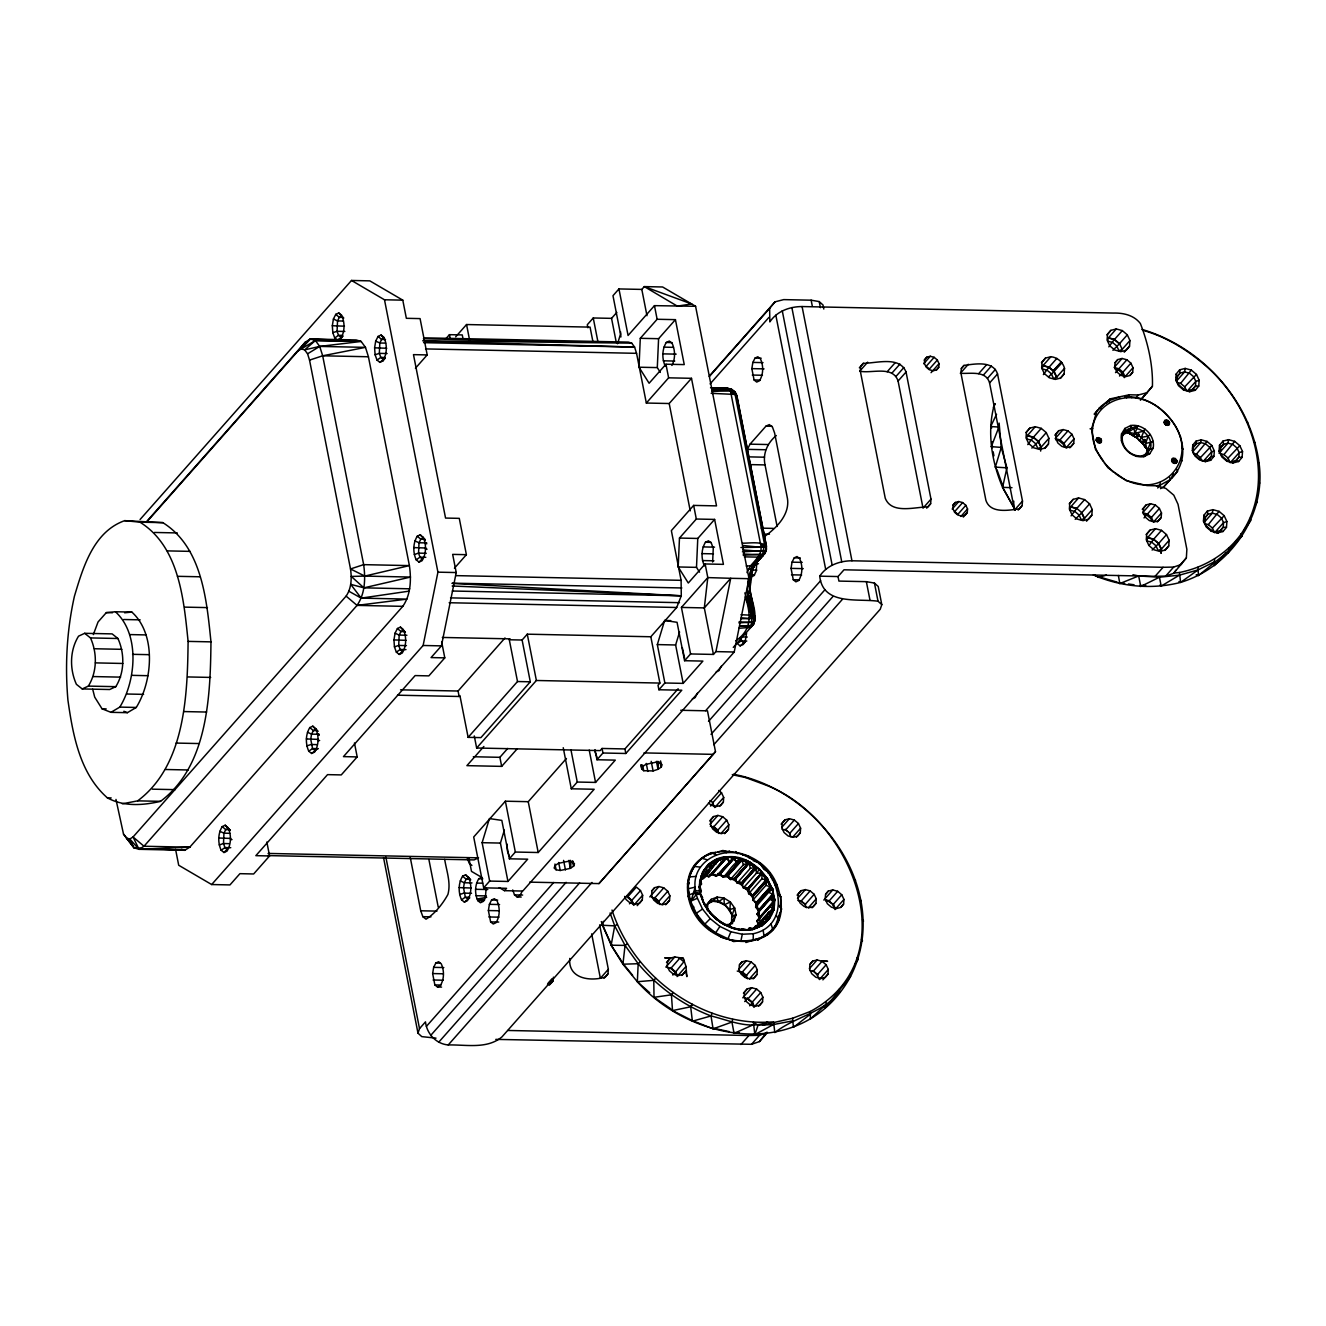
<?xml version="1.0" encoding="UTF-8"?>
<svg xmlns="http://www.w3.org/2000/svg" width="1326" height="1326" viewBox="0 0 1326 1326"><rect width="100%" height="100%" fill="white"/><g stroke="black" fill="none" stroke-linecap="round" stroke-linejoin="round"><path stroke-width="1.5" d="M699.946 893.691C696.73 876.469 708.034 856.662 727.56 856.795C765.085 852.983 797.755 915.354 752.704 929.493C733.112 933.056 713.438 921.404 704.172 904.332C700.725 895.763 702.283 889.05 689.371 894.835L688.177 896.194C699.167 958.516 804.053 958.118 776.771 884.475C759.367 839.242 679.31 837.999 688.177 896.194L699.465 919.913L720.78 937.018C742.411 945.587 778.047 941.128 779.738 912.57M122.357 803.805L137.655 800.854C185.043 765.5 187.496 695.437 188.093 641.386C183.784 599.418 179.275 546.76 139.959 522.162L124.694 520.654C93.4 531.726 83.008 567.528 74.422 596.252C66.797 630.331 64.908 665.387 67.924 700.145C72.897 734.869 79.726 773.489 107.373 797.854C123.649 806.788 143.026 805.462 160.529 801.335C207.933 765.964 210.37 695.901 210.967 641.867C206.657 599.899 202.149 547.24 162.833 522.643L124.694 520.654M713.355 388.916L730.079 388.883L732.035 389.446L735.101 394.435L764.489 544.257L762.583 554.6C743.787 569.219 746.057 594.711 751.278 615.181L744.847 592.871M738.748 628.275L751.03 627.331C762.152 613.805 745.577 593.551 750.052 577.258M749.472 593.617L749.82 591.661L747.516 591.147L752.091 615.281L751.03 627.331C761.389 608.982 739.941 584.12 754.842 564.727L753.698 563.782M1137.841 425.663L1128.094 432.475L1130.68 428.199L1130.713 425.513C1143.211 423.558 1155.775 435.641 1153.106 448.287L1149.741 453.724L1143.924 456.658C1131.426 458.597 1118.862 446.53 1121.547 433.884L1124.896 428.447L1130.713 425.513L1132.106 428.066L1137.841 425.663L1134.99 433.436L1128.094 432.475L1122.21 434.729C1130.896 419.53 1154.465 433.204 1150.504 448.354L1144.984 456.045L1150.703 442.287L1153.338 441.425M753.151 940.432L753.334 933.719C792.981 925.1 780.732 868.994 748.941 857.657C725.272 843.038 689.437 861.403 695.62 890.873L693.316 893.542L691.012 901.034L691.244 905.409L693.863 907.017L692.271 908.476L709.211 929.675L733.377 941.41L747.019 940.731L745.925 942.504L758.605 938.493L757.643 940.25L772.859 929.625L771.069 923.99M733.278 647.403L753.732 624.049L754.279 621.778L750.649 598.175L745.328 596.7C750.632 613.938 752.671 629.402 735.764 640.806M1093.337 574.954C1120.603 586.738 1151.73 589.871 1180.588 582.396L1179.494 572.484C1203.793 567.661 1226.301 554.417 1240.97 534.262L1241.07 534.063C1277.153 481.04 1252.738 408.524 1208.55 368.28L1208.367 368.081C1189.356 351.175 1167.278 336.97 1142.564 330.224M699.879 886.365L701.355 890.906L700.509 892.547L699.747 890.956C698.802 880.961 701.719 871.281 708.747 863.972L717.283 858.867L725.355 858.287L727.56 856.795L738.665 857.955L748.129 863.011L749.638 862.215L759.516 869.243L767.439 878.392L770.588 886.796L772.693 888.868L773.157 894.652L771.782 900.453L774.832 899.757L772.942 894.288L768.699 892.315L755.605 907.117L758.803 911.111L756.98 914.128L759.45 918.172L756.864 920.973L758.455 924.868L772.859 908.89L774.832 899.757L773.108 895.116L758.803 911.111L773.157 894.652L758.721 910.697L759.036 920.874M729.582 925.183L731.571 921.984L731.77 915.901L734.687 908.028L730.361 901.995L724.029 898.05L717.134 897.089L711.25 899.343L707.752 903.155M1149.741 453.724L1147.52 453.177L1142.366 455.779C1131.31 457.503 1120.188 446.812 1122.542 435.608L1125.525 430.801L1124.896 428.447M776.655 887.409L776.771 884.475L774.599 883.348M92.687 689.238L94.71 697.144L102.052 708.813L110.936 712.327L119.804 707.106C136.081 680.686 140.108 634.093 115.395 611.75L106.329 612.612L98.041 621.977L93.334 634.607M110.936 712.327L127.395 712.675L136.263 707.454C152.556 681.034 156.584 634.425 131.854 612.082L115.395 611.75M638.999 367.219L640.292 338.312L657.132 319.268L675.431 319.649L684.249 364.6L665.95 364.219L649.11 383.247L638.999 367.219L657.298 367.6L660.331 372.407M657.298 367.6L658.591 338.694L675.431 319.649M678.199 566.964L679.476 538.058L696.316 519.03L714.615 519.411L723.432 564.362L705.134 563.964L688.293 583.009L678.199 566.964L696.498 567.362L699.531 572.169M696.498 567.362L697.774 538.455L714.615 519.411M755.605 907.117L756.417 903.172L752.787 900.205L752.87 896.359L748.643 893.724L747.516 889.381L743.372 887.956L741.665 883.994L737.19 883.149L734.67 879.403L728.935 877.961M733.361 774.235C819.435 790.114 893.608 892.265 850.513 976.549C804.865 1059.888 693.399 1044.507 637.342 981.721L638.187 963.72L625.06 945.405L614.717 925.863L610.093 912.968M691.012 901.034L696.332 894.503L697.41 898.249L691.012 901.034C683.105 881.127 693.249 855.867 715.891 852.502L711.399 852.701C698.056 857.773 690.216 870.353 687.465 883.978L689.089 882.751L687.647 887.028L688.575 888.669L695.222 887.127L693.316 893.542L700.46 894.586L702.581 900.139L700.808 894.072L702.813 900.868L711.018 914.144L724.344 924.504L720.167 922.167L732.3 927.968L741.947 930.189L752.704 929.493L761.107 925.515L760.942 922.714L766.014 921.454L769.279 918.984L770.423 915.371L768.334 912.537L772.859 908.89L769.942 906.172L756.864 920.973M707.388 910.813L707.736 904.299L711.25 899.343L711.747 901.813L706.592 904.415M601.291 921.537L611.153 945.206L622.922 964.201L638.187 963.72C657.679 986.859 682.741 1005.091 711.018 1015.948C729.068 1020.274 749.372 1029.954 767.638 1021.965L763.146 1024.965L792.666 1018.235L810.269 1011.489C908.741 958.599 851.822 817.694 765.848 785.075L745.444 777.517L732.267 774.699M999.124 423.093L1001.263 447.409L1006.915 467.829L1002.589 487.355L1015.302 510.228M778.975 893.525L780.865 896.757L780.202 907.266L781.578 908.973L775.03 926.543L775.843 924.918L767.588 934.78M436.022 1038.142L421.767 1036.617L417.988 1033.169L419.513 1028.628L425.48 1021.865C426.79 1033.733 436.105 1043.943 448.238 1044.954C465.99 1044.523 487.007 1049.43 501.957 1036.899L880.265 609.214L881.79 604.656L878.011 601.225C857.342 598.308 822.965 605.65 819.717 576.164L838.032 576.545L843.999 569.799L1155.095 576.313L1165.687 576.081L1173.609 573.362L1186.356 557.931L1186.869 549.345L1178.035 504.311L1173.808 495.195L1165.803 488.399L1156.173 485.78L1147.023 485.581L1126.288 480.675L1107.906 467.746L1095.491 449.348L1091.53 429.143L1096.801 411.126L1110.243 398.861L1129.205 394.783L1138.354 394.982L1147.04 392.728L1152.427 386.231C1153.04 365.214 1148.018 343.036 1140.36 323.494C1133.896 315.124 1123.271 312.77 1113.177 313.069L802.081 306.555C789.666 306.588 776.92 311.212 769.842 321.92L769.627 308.361L775.014 301.847L783.699 299.61L811.147 300.19L819.219 301.582L823.015 305.013L823.794 309.057M115.975 799.429L123.517 834.12L133.992 847.795L139.015 849.303L184.762 850.298L189.751 847.198L402.789 606.347C410.961 594.562 411.358 579.329 409.402 565.605L368.429 356.76L365.479 347.362L361.153 341.462L356.114 339.937L310.367 339.008L305.378 342.075L146.971 521.168M397.518 695.189L459.127 696.481L459.923 695.586L468.128 737.355L517.505 681.531L509.3 639.762L522.112 640.027L527.284 634.176L650.817 636.762L676.691 607.49L681.282 595.805L681.1 580.324L671.354 530.615L693.647 505.405L716.521 505.886L691.492 378.308L668.619 377.827L646.326 403.038L636.563 353.329L634.59 347.064L631.706 343.136L628.358 342.108L424.171 337.832M746.969 572.617C750.4 562.257 764.356 556.224 760.444 543.561L730.079 388.883L734.67 391.618L736.759 395.944L766.378 545.997L765.284 552.743L753.367 565.638L746.306 566.069M547.489 984.273L550.97 983.378L553.124 980.776L553.39 977.163M569.766 958.416C567.86 978.803 590.368 981.754 605.302 977.047L608.004 973.798L608.336 969.273L599.634 924.885M624.612 896.409L626.071 899.525L630.165 903.006L635.104 904.349L639.546 903.188L642.314 899.857L642.646 895.232L640.491 890.558L636.381 887.077L627.447 897.172L631.541 900.652L633.712 905.343L642.646 895.232M654.613 887.658L651.911 890.906L651.58 895.415L653.685 899.989L657.696 903.387L662.503 904.697L666.845 903.57L669.531 900.321L669.879 895.812L667.757 891.238L663.762 887.84L658.939 886.53L654.613 887.658L651.994 890.608M679.21 958.184L683.255 958.267L685.99 966.472L686.868 976.649L685.675 970.632M708.482 802.91L711.217 805.23L716.156 806.573L720.598 805.429L723.366 802.097L723.698 797.456L721.543 792.782L718.808 790.462M713.554 816.551L710.852 819.8L710.521 824.308L712.642 828.883L716.637 832.28L721.46 833.59L725.786 832.463L728.488 829.214L728.819 824.706L726.698 820.131L722.703 816.733L717.896 815.424L713.554 816.551L709.625 820.976M753.732 624.049L754.892 617.817L749.936 595.175M742.063 961.831L739.361 965.079L739.03 969.588L741.135 974.162L745.146 977.56L749.952 978.87L754.295 977.743L756.98 974.494L757.328 969.969L755.207 965.411L751.212 962.013L746.389 960.704L742.063 961.831L739.444 964.781M747.251 988.865L744.483 992.196L744.135 996.82L746.306 1001.511L750.417 1004.992L755.339 1006.335L759.781 1005.191L762.549 1001.843L762.898 997.218L760.726 992.544L756.632 989.063L751.693 987.721L747.251 988.865L743.422 993.191M784.959 819.849L782.207 823.181L781.859 827.822L784.031 832.496L788.125 835.977L793.064 837.319L797.506 836.176L800.274 832.827L800.606 828.203L798.451 823.529L794.34 820.048L789.401 818.706L784.959 819.849L781.13 824.175M801.003 890.724L798.302 893.973L797.97 898.481L800.092 903.056L804.086 906.454L808.91 907.763L813.236 906.636L815.938 903.387L816.269 898.862L814.147 894.304L810.153 890.906L805.346 889.597L801.003 890.724L797.075 895.149M812.672 961.101L809.904 964.433L809.573 969.057L811.744 973.748L815.838 977.229L820.777 978.571L825.22 977.411L827.988 974.08L828.319 969.455L826.164 964.781L822.054 961.3L817.114 959.958L812.672 961.101L810.12 963.985M828.302 891.089L825.534 894.437L825.186 899.061L827.358 903.735L831.468 907.216L836.391 908.559L840.833 907.415L843.601 904.083L843.949 899.442L841.778 894.768L837.684 891.287L832.745 889.945L828.302 891.089L825.75 893.989M926.824 357.158L924.67 359.76L924.404 363.374L926.095 367.02L929.294 369.739L933.139 370.783L936.62 369.888L938.775 367.285L939.04 363.672L937.349 360.026L934.15 357.307L930.288 356.263L926.824 357.158L924.172 360.158M863.342 363.307L860.64 366.556L860.309 371.065L885.238 498.195C891.619 514.438 914.791 506.93 927.951 506.913L930.653 503.665L930.985 499.14L906.056 372.026C899.674 355.766 876.503 363.291 863.342 363.307L859.347 367.799M955.333 502.438L953.162 505.04L952.897 508.654L954.587 512.3L957.803 515.018L961.648 516.063L965.113 515.168L967.267 512.565L967.549 508.952L965.842 505.305L962.643 502.587L958.797 501.543L955.333 502.438L952.665 505.438M963.985 365.412L961.284 368.661L960.952 373.17L985.898 500.3C990.389 513.891 1008.589 510.261 1019.462 508.836L1022.147 505.571L1022.495 501.062L997.55 373.949C993.058 360.357 974.842 363.987 963.985 365.412L961.333 368.413M1040.661 451.089L1040.943 447.326L1038.291 441.608L1033.302 437.365L1027.285 435.724L1035.241 426.723L1041.258 428.364L1046.264 432.608L1048.899 438.309L1048.485 443.961L1045.12 448.022L1039.7 449.431L1033.683 447.79L1028.678 443.547L1026.026 437.829L1026.457 432.193L1029.821 428.132L1035.241 426.723M1045.452 358.119L1042.07 362.213L1041.656 367.832L1044.308 373.534L1049.297 377.777L1055.314 379.418L1060.734 378.009L1064.115 373.949L1064.529 368.313C1062.888 361.981 1057.336 357.39 1050.872 356.711L1045.452 358.119L1041.457 362.628M1058.794 430.685L1056.109 433.95L1055.761 438.458L1057.883 443.033L1061.894 446.414L1066.701 447.724L1071.043 446.613L1073.728 443.365L1074.06 438.84L1071.955 434.282L1067.944 430.884L1063.137 429.574L1058.794 430.685L1054.816 435.193M1096.138 440.215L1097.05 437.895L1100.994 438.972L1100.729 442.669L1097.978 442.602L1096.138 440.215L1099.42 443M1073.165 499.372L1069.784 503.432L1069.369 509.085L1072.005 514.786L1077.01 519.03L1083.027 520.67L1088.447 519.262L1091.828 515.201L1092.243 509.565L1089.591 503.847L1084.602 499.604L1078.585 497.963L1073.165 499.372L1069.17 503.88M1110.873 330.356L1107.508 334.417L1107.077 340.069L1109.729 345.771L1114.735 350.014L1120.752 351.655L1126.172 350.246L1129.537 346.185L1129.951 340.55L1127.315 334.832L1122.31 330.588L1116.293 328.947L1110.873 330.356L1106.895 334.865M1117.752 359.578L1115.05 362.843L1114.718 367.352L1116.84 371.926L1120.835 375.308L1125.641 376.617L1129.984 375.507L1132.686 372.258L1133.017 367.733L1130.896 363.175L1126.901 359.777L1122.078 358.468L1117.752 359.578L1115.1 362.578M1164.112 422.662L1165.024 420.325L1167.775 420.375L1169.598 422.779L1168.703 425.099L1165.952 425.049L1164.112 422.662L1167.394 425.431M1146.244 504.858L1143.559 508.123L1143.211 512.632L1145.332 517.19L1149.344 520.588L1154.15 521.897L1158.493 520.786L1161.178 517.521L1161.51 513.013L1159.405 508.455L1155.394 505.057L1150.587 503.747L1146.244 504.858L1142.266 509.366M1160.913 553.075L1161.178 549.312L1158.543 543.594L1153.537 539.35L1147.52 537.71L1155.493 528.709L1161.51 530.35L1166.499 534.593L1169.151 540.295L1168.736 545.947L1165.355 550.008L1159.935 551.417L1153.918 549.776L1148.913 545.533L1146.277 539.831L1146.692 534.179L1150.073 530.118L1155.493 528.709M1161.178 553.174L1161.477 549.312L1158.758 543.461L1153.637 539.118L1147.471 537.428L1146.907 540.909L1151.83 542.251L1155.94 545.732L1158.112 550.423L1161.477 549.312M1175.748 379.8L1176.179 374.031L1179.626 369.855L1185.179 368.413L1191.345 370.103L1196.483 374.446L1199.185 380.297L1198.754 386.081L1195.306 390.258L1189.753 391.684L1183.588 390.01L1178.449 385.651L1175.748 379.8C1178.615 385.816 1183.422 389.745 1189.753 391.684M1177.074 381.01L1177.405 376.385L1176.179 374.031M1171.604 460.785L1172.499 458.465L1175.25 458.514L1177.09 460.901L1176.179 463.238L1173.427 463.172L1171.604 460.785L1174.869 463.57M1192.372 450.492L1192.77 445.072L1196.002 441.177L1201.207 439.818L1206.992 441.392L1211.798 445.47L1214.334 450.956L1213.936 456.376L1210.688 460.271L1205.483 461.614L1199.715 460.039L1194.908 455.962L1192.372 450.492C1194.892 456.21 1199.5 459.973 1205.483 461.614M1193.4 451.437L1192.77 445.072M1203.461 521.052L1203.892 515.267L1207.34 511.107L1212.892 509.665L1219.058 511.355L1224.196 515.698L1226.898 521.549L1226.467 527.334L1223.02 531.494L1217.467 532.936L1211.284 531.262L1206.163 526.903L1203.461 521.052C1206.328 527.068 1211.135 530.997 1217.467 532.936M1204.77 522.262L1205.119 517.637L1203.892 515.267M1219.075 451.055L1219.506 445.271L1222.97 441.094L1228.522 439.668L1234.688 441.343L1239.81 445.685L1242.528 451.536L1242.097 457.321L1238.633 461.498L1233.081 462.923L1226.915 461.249L1221.793 456.906L1219.075 451.055C1221.942 457.072 1226.765 460.984 1233.081 462.923M1220.401 452.249L1220.749 447.624L1219.506 445.271M743.372 887.956L756.466 873.171L761.373 873.038L767.439 878.392L767.207 880.63L772.693 888.868L768.699 892.315L770.903 887.127L756.417 903.172L770.588 886.796L767.141 879.9L761.737 878.939L748.643 893.724M839.126 989.345L839.855 991.583C823.214 1012.998 795.235 1016.561 774.815 1032.589L773.539 1021.849C702.548 1027.567 633.496 976.897 611.999 910.034M1115.183 473.316C1161.178 508.902 1207.224 454.719 1165.985 414.292C1128.26 374.28 1067.43 412.966 1103.249 461.382M1173.46 473.365L1171.256 478.587C1202.715 447.392 1163.963 393.142 1124.63 397.054M749.787 589.49L753.019 567.329M568.837 860.408L570.395 868.348L573.694 866.06L574.49 863.74L572.55 861.966L568.406 861.254L558.246 863.392L554.948 865.679L554.152 868.016L556.091 869.773L560.235 870.486L570.395 868.348L571.092 860.955M656.453 761.356L658.011 769.295L661.309 767.025L662.088 764.688L660.149 762.931L656.005 762.218L645.845 764.356L642.546 766.627L641.767 768.964L641.071 764.92L641.767 768.964L643.707 770.721L653.088 770.92L658.011 769.295L658.69 761.903M761.737 878.939L762.251 874L765.947 879.486L767.439 878.392L752.87 896.359L767.207 880.63L770.588 886.796L756.102 902.824L770.373 886.696L765.881 885.42L752.787 900.205M655.707 978.257L653.784 980.328L637.342 981.721L622.922 964.201L625.06 945.405L627.397 943.83M763.13 555.379L754.477 564.859L765.284 552.743L766.378 545.997L736.991 396.176C733.742 384.639 719.222 388.767 710.521 387.789M725.72 905.691L729.88 909.918L732.814 916.846C729.051 909.288 723.598 900.337 713.753 901.017M1013.777 501.178L1013.677 507.129L1002.589 487.355C991.533 461.199 986.677 431.348 994.583 403.668M1141.951 329.412C1201.787 346.964 1250.733 400.651 1259.037 462.989C1266.496 515.052 1230.296 567.545 1180.588 582.396L1178.947 581.534M729.88 909.918L730.361 901.995L724.278 904.78L718.062 901.945L710.189 900.934M82.212 688.94L88.345 686.106C97.196 671.818 97.328 653.038 90.483 637.922L84.682 633.314L78.549 636.165C69.681 650.436 69.549 669.216 76.411 684.332L82.212 688.94L109.66 689.52L115.793 686.669C124.644 672.398 124.793 653.619 117.931 638.502L112.13 633.894L84.682 633.314M228.055 827.474C231.42 834.899 231.354 844.115 227.011 851.126L223.995 852.519L221.144 850.264C217.779 842.839 217.845 833.623 222.204 826.612L225.205 825.203L230.194 830.275L225.205 825.203M332.329 325.748L333.406 319.036L335.776 314.345L338.793 312.953L341.627 315.207C345.009 322.632 344.942 331.848 340.583 338.859L337.583 340.268L334.732 337.997L332.809 332.677L332.329 325.748L344.462 326.179M315.671 728.422C319.036 735.847 318.969 745.063 314.61 752.074L311.61 753.466L308.759 751.212C305.394 743.787 305.461 734.571 309.803 727.56L312.82 726.167L317.809 731.223L312.82 726.167M374.612 347.826L375.689 341.113L378.059 336.439L381.076 335.047L383.927 337.301C387.291 344.727 387.225 353.943 382.866 360.954L379.866 362.346L377.015 360.092L375.092 354.771L374.612 347.826L386.744 348.257M393.955 639.911L395.049 633.198L397.419 628.507L400.419 627.115L403.27 629.386C406.634 636.795 406.568 646.027 402.226 653.038L399.209 654.431L396.358 652.16L394.435 646.856L393.955 639.911L406.087 640.342M423.11 537.063C426.475 544.489 426.408 553.704 422.066 560.716L419.049 562.108L416.198 559.837C412.834 552.428 412.9 543.196 417.259 536.201L420.259 534.792L425.248 539.864L420.259 534.792M432.641 973.566L433.652 967.35L435.84 963.024L438.624 961.731L441.26 963.82C444.376 970.698 444.309 979.234 440.282 985.715L437.497 987.008L434.862 984.92L432.641 973.566L442.801 973.781M468.443 877.066C471.807 884.475 471.741 893.707 467.398 900.702L464.382 902.111L461.547 899.84C458.183 892.415 458.249 883.199 462.592 876.188L465.592 874.795L470.597 879.867L465.592 874.795M486.194 887.674L485.415 897.105L483.211 901.448L480.426 902.741L477.791 900.636C474.675 893.774 474.741 885.238 478.769 878.74L481.553 877.447M488.382 910.548L489.393 904.332L491.581 899.989L494.366 898.697L497.018 900.785C500.134 907.664 500.051 916.2 496.04 922.697L493.255 923.99L490.62 921.885L488.382 910.548L498.559 910.747M665.238 366.125C661.873 358.7 661.939 349.484 666.282 342.473L669.298 341.08L672.133 343.335C675.216 350.197 675.547 358.749 671.884 365.429M704.421 565.887C701.056 558.461 701.122 549.246 705.465 542.235L708.482 540.826L711.333 543.096L713.255 548.417L712.642 562.058M751.842 368.628L752.853 362.412L755.041 358.07L757.826 356.777L760.461 358.882C763.577 365.744 763.527 374.28 759.5 380.777L756.715 382.07L754.08 379.965L751.842 368.628L764.041 368.877M777.119 526.488L765.036 464.912C762.549 453.625 767.555 442.702 776.307 435.541M710.322 865.198L717.283 858.867L717.499 861.303L712.195 862.596L710.487 867.519L707.222 866.558L706.145 872.11L702.697 871.663L700.675 878.74L701.487 884.061L698.868 887.028M746.571 633.082L745.477 639.795L743.107 644.469L740.107 645.861L737.256 643.607L741.068 640.922L746.803 641.038M791.042 568.373L792.036 562.174L794.241 557.832L797.025 556.539L799.661 558.627C802.777 565.506 802.711 574.042 798.683 580.539L795.898 581.832L793.263 579.727L791.042 568.373L803.241 568.639M1098.359 437.563L1097.978 442.602M1166.333 419.994L1165.952 425.049M1185.179 368.413L1184.615 371.893L1176.958 380.562M1173.808 458.133L1173.427 463.172M1201.207 439.818L1200.776 442.536L1192.919 451.42M1212.892 509.665L1212.329 513.145L1204.671 521.814M1228.522 439.668L1227.959 443.149L1219.025 453.243M1214.583 559.025L1214.284 565.688L1241.782 536.384L1241.07 534.063M632.618 975.29L623.585 964.284L611.153 945.206L614.717 925.863L617.203 924.57M773.323 1024.567L754.842 1034.628L753.4 1022.247L758.058 1025.164L773.323 1024.567L792.716 1020.887L792.666 1018.235M725.305 924.984C730.261 926.659 736.991 931.598 742.311 928.714L747.168 929.841L741.947 930.189L741.035 929.393L747.649 929.857L749.207 928.134L754.776 928.432L762.085 925.647L761.339 925.15L766.014 921.454L762.085 925.647L755.058 928.266L755.505 926.095L762.085 925.647L766.527 920.907L765.284 918.122L770.373 915.719L773.655 910.1L773.704 901.763L770.075 899.343L758.704 911.459L759.268 917.758L774.832 899.757M175.579 849.369L178.695 865.248L211.663 884.541L423.127 645.48L437.928 572.169L384.49 299.775L351.506 280.466L140.059 519.527M441.674 641.95L444.79 657.862L431.066 657.58L441.425 645.878L456.227 572.55L452.663 554.384L466.387 554.682L459.277 518.35L445.553 518.068L413.48 354.639L427.204 354.92L420.077 318.605L406.353 318.306L402.789 300.157L369.805 280.863L351.506 280.466M650.817 636.762L659.9 683.072L658.011 685.21L658.906 689.752L664.873 682.989L657.331 644.585L664.641 620.469L677.056 622.308L684.581 660.713L690.564 653.95L713.438 654.431L715.924 651.613L730.725 578.302L749.024 578.683L734.223 651.994L522.759 891.055L504.46 890.674L499.256 887.624M753.334 933.719L742.295 934.25L740.886 941.029L733.377 941.41M140.092 848.093L133.992 847.795L126.434 838.049L129.815 839.026L133.064 836.971L346.119 596.12C351.556 588.263 351.838 578.103 350.512 568.953L309.538 360.108L307.566 353.81L304.649 349.882L301.267 348.904L298.019 350.959L146.424 522.345M611.982 945.571L602.319 925.25L603.347 921.321M769.279 918.984L770.058 916.034L765.417 918.421L769.279 918.984L766.494 920.774M765.881 885.42L767.207 880.63L752.953 896.757M996.323 467.896L995.312 467.1L1001.263 447.409L991.301 446.647L998.909 427.055L990.655 426.524L996.572 414.276M617.585 343.732L620.502 334.086L612.977 295.698L618.944 288.935L641.817 289.416L644.303 286.598L662.602 286.98L695.586 306.289L749.024 578.683M489.659 881.077L482.117 842.69L489.427 818.573L501.825 820.396L509.366 858.8L527.665 859.182L507.957 881.458L489.659 881.077L483.675 887.84L473.697 836.988L505.372 801.202L528.245 801.683L566.451 758.472M507.957 881.458L500.416 843.071L504.361 830.076M664.873 682.989L683.172 683.371L675.63 644.983L679.575 631.988M1144.868 428.878L1141.321 437.381L1145.647 443.414L1146.973 450.144L1153.106 448.287M752.886 1024.948L734.074 1033.368L731.935 1022.064L732.748 1019.396M716.04 876.32L719.405 874.381L734.09 858.469L738.665 857.955L737.471 861.734L732.897 858.32L716.04 876.32L711.797 874.182L708.465 876.685L704.67 875.558L708.532 871.132L704.67 875.558M740.936 547.505L763.793 547.174L766.378 545.997L766.478 549.461L762.583 556.025L758.257 557.135L744.334 556.854M699.78 885.453L700.692 879.237M1150.388 434.497L1148.101 436.138L1145.647 443.414L1150.703 442.287M758.058 1025.164L754.842 1034.628L753.616 1033.716M742.543 543.179C750.4 543.428 772.13 539.168 764.505 554.003L743.24 555.263M822.866 1007.13L825.104 1007.661L826.413 1004.18L825.883 1001.776M748.063 569.55L753.748 567.445L754.842 564.727M704.056 875.939L702.83 878.939C712.543 872.69 714.117 856.729 727.56 856.795L732.897 858.32L718.626 874.447L717.946 873.585L721.46 874.563M728.189 938.244L730.875 931.764L742.295 934.25M731.935 1022.064L713.073 1028.86L711.018 1015.948L712.128 1013.362M707.653 866.442L708.747 863.972L712.095 862.828L709.493 865.762M757.129 561.66L753.748 567.445M741.317 618.712L752.24 618.48L754.544 617.071L752.091 615.281L740.936 614.7M759.35 864.27L759.831 863.276L753.035 860.607M522.129 891.337L519.925 895.68L517.14 896.973L514.505 894.884L512.731 889.961M764.505 536.516C776.887 527.731 791.042 513.527 787.08 496.587L774.616 433.022L772.478 427.121L769.312 424.602L765.964 426.16L750.035 444.16L747.416 449.365L765.715 449.746M692.354 698.885L695.155 697.592L697.343 693.249M721.228 666.232L719.04 670.575L716.255 671.868M711.167 393.325L735.101 394.435L735.665 393.391L730.096 390.64L712.012 389.943M765.715 546.577L764.87 544.605L763.793 547.174L760.444 543.561M700.31 892.812L701.355 890.906L695.62 890.873M673.111 992.528L671.437 994.815L654.016 997.318L670.807 1008.837M1049.015 367.12L1042.849 365.446L1042.286 368.926L1047.208 370.269L1051.319 373.75L1053.49 378.424L1056.855 377.313L1054.137 371.462L1049.015 367.12L1043.38 374.595M692.073 1004.346L690.68 1006.799L692.387 1021.202L711.018 1015.948M1033.385 437.132L1027.219 435.442L1026.655 438.923L1031.595 440.265L1035.689 443.746L1037.86 448.437L1041.225 447.326L1038.523 441.475L1033.385 437.132L1027.766 444.608M1114.437 339.357L1108.271 337.682L1107.707 341.163L1112.647 342.506L1116.741 345.987L1118.912 350.661L1122.277 349.55L1119.575 343.699L1114.437 339.357L1108.818 346.832M1099.801 437.945L1096.784 441.591M1076.729 508.372L1070.563 506.681L1069.999 510.162L1074.922 511.521L1079.033 514.985L1081.204 519.676L1084.569 518.565L1081.85 512.714L1076.729 508.372L1071.093 515.847M1191.345 370.103L1180.621 383.347L1177.322 382.452M1167.775 420.375L1164.758 424.022M1175.25 458.514L1172.234 462.161M1206.992 441.392L1196.433 454.205L1193.218 453.326M1153.637 539.118L1149.277 545.152M1234.688 441.343L1223.948 454.586L1220.666 453.691M1219.058 511.355L1208.334 524.599L1205.036 523.704M133.992 847.795L129.815 839.026L139.015 849.303L144.004 846.253L357.042 605.385C365.214 593.6 365.578 578.368 363.656 564.644L322.682 355.799L319.715 346.418L315.389 340.517L310.367 339.008L298.019 350.959L305.378 342.075M723.217 877.199C730.51 870.718 737.372 853.43 749.638 862.215L734.67 879.403L749.074 863.209L755.406 867.419L741.3 883.713L755.87 867.585L741.665 883.994L756.185 868.248L759.516 869.243L756.466 873.171L755.87 867.585L749.638 862.215L734.985 879.735L749.074 863.209L741.781 860.309L727.145 876.154L723.217 877.199L717.946 873.585L718.228 874.746M1144.239 439.37L1142.233 442.785L1147.852 450.094M993.373 407.248L995.362 403.866M1254.976 505.77L1256.982 502.388L1255.954 500.731M732.582 923.708L731.571 921.984L736.013 914.758L734.687 908.028L729.167 909.769M748.477 597.148L753.367 615.91L750.649 598.175L754.925 620.767L752.953 625.308L739.875 626.32M1094.795 414.441L1097.795 409.717M854.922 964.466L858.137 959.494L857.16 957.72M759.98 556.87L757.71 560.334L765.284 552.743M716.007 932.327L719.919 926.426L730.875 931.764M692.305 1004.445L690.68 1006.799L672.514 1010.594L692.039 1020.473L713.073 1028.86M1225.39 552.644L1227.71 553.075L1229.683 550.257L1229.053 547.92M700.476 880.663L703.095 877.713L702.697 871.663L706.94 867.204M772.329 879.934L773.174 878.74L775.445 885.503M1244.103 529.986L1250.948 520.289L1250.004 518.4M1227.71 553.075L1237.191 539.715M1144.984 456.045L1150.504 448.354M704.404 869.873L707.007 866.955C706.211 867.933 697.062 879.818 703.095 877.713M1138.421 433.9L1136.001 437.132L1125.724 431.281M495.775 1039.385L751.527 1044.308L759.45 1041.59L766.909 1032.158M1173.609 573.362L1175.996 570.147M712.244 874.315L727.56 856.795L729.118 861.519L725.968 857.922L719.372 859.48L711.349 868.248M1122.111 435.243L1125.525 430.801M825.104 1007.661L850.513 976.549L849.635 974.527M767.439 878.392L752.256 895.68L749.14 891.934M708.465 876.685L725.537 858.104L718.841 859.331L710.902 868.248M529.638 882.138L598.971 883.597L715.493 751.693L707.471 710.835L680.719 710.272M699.83 885.304L701.487 884.061L699.664 881.293L699.747 890.956M340.583 338.859L342.986 335.975L337.583 340.268M382.866 360.954L385.269 358.07L379.866 362.346M743.107 644.469L745.51 641.585L740.107 645.861M598.971 883.597L715.493 751.693M1141.222 399.143L1152.427 386.231M1177.405 376.385L1180.173 373.054L1184.615 371.893L1189.555 373.252L1193.649 376.717L1195.82 381.407L1195.472 386.032L1192.72 389.363L1188.278 390.507M1193.748 446.912L1196.433 443.663L1200.776 442.536L1205.583 443.845L1209.594 447.243L1211.699 451.818L1211.367 456.326L1208.666 459.575L1204.34 460.702M1220.749 447.624L1223.517 444.293L1227.959 443.149L1232.882 444.492L1236.992 447.973L1239.164 452.647L1238.815 457.271L1236.047 460.603L1231.605 461.763M1205.119 517.637L1207.887 514.306L1212.329 513.145L1217.268 514.488L1221.362 517.969L1223.533 522.659L1223.185 527.284L1220.434 530.615L1215.975 531.759M727.145 876.154L741.3 859.812L726.714 876.005L729.201 876.254M1137.774 438.575L1125.824 431.315L1136.382 437.398L1138.968 434.414M1144.868 439.851L1142.233 442.785L1139.15 440.514L1136.879 437.845L1139.316 434.729M748.096 890.691L748.925 890.127L747.516 889.381L761.638 873.055L747.118 889.166L761.373 873.038L759.516 869.243M758.721 910.697L772.942 894.288L758.472 910.299L756.566 903.984L770.837 887.84L772.693 888.868L772.743 894.172L758.472 910.299M719.405 874.381L733.56 858.088L718.626 874.447M1138.57 434.182L1136.001 437.132L1125.89 431.298M1144.802 439.818L1142.233 442.785L1139.432 439.735M770.903 887.127L756.582 903.586L770.837 887.84M726.714 876.005L740.836 859.812L726.333 876.055L740.588 859.911L738.665 857.955M761.953 921.62L765.052 917.841M767.655 914.857L772.859 908.89L773.655 910.1L767.754 918.156M704.388 869.939L707.007 866.955M711.101 868.182L718.841 859.331M709.592 865.563L712.493 862.265L709.609 865.513M725.537 858.104L711.399 874.215L726.515 858.187M757.262 920.625L773.688 902.558L772.726 908.741L758.455 924.868L757.262 920.625L773.688 902.558L773.655 910.1L768.334 912.537L755.24 927.322M759.765 924.189L765.019 918.222M770.273 912.238L772.892 909.255L773.655 910.1L771.964 910.133M767.489 918.951L770.058 916.034L767.091 918.852M415.436 368.23L427.204 354.92M445.337 339.323L449.448 334.666L462.26 334.931L463.039 338.909M455.68 336.821L466.553 324.538L590.07 327.124L592.838 341.23M616.822 312.422L611.551 318.356L593.252 317.975L587.285 324.737L587.882 327.754M695.586 306.289L654.464 305.643L628.076 335.478L618.944 288.935M454.437 568.191L466.387 554.682M646.326 403.038L669.199 403.518L691.492 378.308M266.841 842.027L269.576 855.95L253.647 873.967L239.923 873.668L229.962 884.923L211.663 884.541M354.456 742.991L357.191 756.914L341.263 774.914L327.539 774.633L255.852 855.668L269.576 855.95M444.79 657.862L428.862 675.879L415.137 675.58L343.467 756.616L357.191 756.914M709.311 376.136L775.014 301.847M709.393 376.451L769.627 308.361M710.09 383.927L768.947 317.378M400.551 689.835L458.067 691.028L505.007 637.955M509.3 639.762L510.096 638.85L442.337 637.441M522.112 640.027L530.301 681.796L480.924 737.621L468.128 737.355M474.277 735.93L476.647 748.013L536.384 680.487L659.9 683.072M483.874 746.472L466.901 765.649L501.676 766.378L517.339 748.676M473.299 756.748L499.885 757.312L507.725 748.444M867.668 362.18L859.712 371.181C871.679 373.816 892.779 365.147 898.083 381.026L923.029 508.156L930.985 499.14M887.16 371.761L895.116 362.76M681.431 607.424L707.802 577.589L730.725 578.302L704.305 607.905L681.431 607.424L690.564 653.95M891.967 373.07L899.94 364.07M895.962 376.468L903.934 367.468M898.083 381.026L906.056 372.026M923.658 363.755L930.288 356.263M934.15 357.307L926.178 366.308L929.377 369.026L937.349 360.026M931.067 372.672L939.04 363.672M936.123 370.286L938.775 367.285M678.15 688.774L624.927 748.941L602.054 748.461L600.164 750.599L476.647 748.013M509.366 858.8L515.333 852.038L538.207 852.519L594.164 789.268L571.291 788.788L563.235 747.715M571.291 788.788L577.258 782.042L595.556 782.423L615.281 760.13L596.982 759.748L594.993 749.654M596.982 759.748L602.949 753.002L625.822 753.483L681.779 690.216L658.906 689.752M683.172 683.371L702.879 661.094L684.581 660.713M968.312 364.285L960.355 373.286C970.151 374.015 986.047 370.12 989.577 382.949L1014.523 510.062L1022.495 501.062M504.46 890.674L506.549 888.321L483.675 887.84M978.654 373.667L986.61 364.667M983.461 374.993L991.434 365.976M987.472 378.374L995.428 369.374M989.577 382.949L997.55 373.949M819.717 576.164C826.794 565.44 839.557 560.832 851.955 560.782L1163.051 567.296L1173.643 567.08L1181.565 564.362M426.375 1026.407L553.688 882.486M705.631 710.703L820.612 580.705M430.602 1035.54L566.136 882.337M708.498 721.377L824.855 589.838M438.608 1042.335L579.611 882.934M711.018 734.355L832.844 596.617M1050.872 356.711L1042.899 365.727L1048.916 367.368L1053.921 371.611L1056.557 377.313L1064.529 368.313M448.238 1044.954L591.976 882.453M713.802 744.715L842.474 599.253M1048.916 367.368L1056.888 358.351M926.675 508.156L930.653 503.665M1061.131 361.965L1053.176 370.965L1061.894 362.628L1053.921 371.611M1048.767 376.634L1054.137 371.462M1060.12 378.457L1064.115 373.949M952.167 509.035L958.797 501.543M962.643 502.587L954.687 511.587L957.886 514.306L965.842 505.305M1116.293 328.947L1108.337 337.964L1114.354 339.605L1119.343 343.848L1127.315 334.832M1025.843 432.624L1029.821 428.132M1114.354 339.605L1122.31 330.588M548.086 983.179L552.064 978.671M960.902 516.46L967.549 508.952M1033.302 437.365L1041.258 428.364M549.146 985.284L553.124 980.776M963.289 517.074L967.267 512.565M721.543 792.782L712.592 802.876L714.764 807.567L723.698 797.456M1112.912 350.313L1119.575 343.699M710.504 806.059L713.156 803.059M631.541 900.652L640.491 890.558M1031.86 448.072L1038.523 441.475M629.452 903.835L632.104 900.818L627.115 896.591M1038.291 441.608L1046.264 432.608M1121.995 349.55L1129.951 340.55M719.537 806.423L723.366 802.097M1124.233 352.186L1129.537 346.185M1040.943 447.326L1048.899 438.309M637.209 905.641L642.314 899.857M710.04 824.308L717.896 815.424M1122.078 358.468L1114.122 367.468L1118.929 368.777L1122.94 372.175L1125.045 376.733L1133.017 367.733M1044.507 448.453L1048.485 443.961M649.79 896.89L658.939 886.53M1063.137 429.574L1055.165 438.575L1059.988 439.884L1063.982 443.282L1066.104 447.84L1074.06 438.84M722.703 816.733L713.537 827.092L710.338 826.214M1115.514 372.639L1118.133 369.689L1122.144 373.07L1124.249 377.645M1118.929 368.777L1126.901 359.777M663.762 887.84L654.596 898.199L651.381 897.321M1059.988 439.884L1067.944 430.884M726.698 820.131L717.548 830.49L718.957 833.524M1119.525 376.037L1122.144 373.07M1122.94 372.175L1130.896 363.175M667.757 891.238L658.591 901.597L660.016 904.63M1063.982 443.282L1071.955 434.282M720.963 833.573L728.819 824.706M1094.132 414.126L1096.801 411.126M724.56 833.656L728.488 829.214M1130.017 375.258L1132.686 372.258M662.022 904.68L669.879 895.812M1106.265 403.369L1110.243 398.861M608.336 969.273L600.38 978.29L591.661 933.885M665.619 904.763L669.531 900.321M1069.75 447.856L1073.728 443.365M604.026 978.29L608.004 973.798M1018.169 510.079L1022.147 505.571M710.404 865.198L712.99 862.265L715.924 864.138M702.216 876.552L710.487 867.519L708.747 863.972M1126.553 397.783L1129.205 394.783M709.443 869.823L704.288 875.674L708.25 871.215M705.1 875.608L708.996 871.199M711.598 868.265L719.372 859.48L722.222 862.115L725.355 858.287L709.145 876.9M1135.702 397.982L1138.354 394.982M719.819 874.596L734.09 858.469L736.311 862.397M1140.393 400.237L1147.04 392.728M749.638 862.215L741.781 860.309L727.51 876.436L730.377 879.519L733.858 879.138L748.378 862.944L734.273 879.188L748.859 863.027M730.377 879.519L743.455 864.718L748.129 863.011L733.858 879.138M1176.344 377.38L1180.173 373.054L1179.626 369.855M781.743 827.358L789.401 818.706M666.514 962.444L670.343 958.118L674.785 956.974L683.255 958.267L684.034 962.278M737.19 883.149L750.284 868.364L755.406 867.419L740.886 883.564L739.842 881.939L742.875 884.657M1135.586 432.74L1132.968 435.707L1135.719 433.022M1078.585 497.963L1070.612 506.98L1076.629 508.62L1084.602 499.604M794.34 820.048L785.406 830.142L782.125 829.247M674.785 956.974L665.851 967.068L670.79 968.428L674.884 971.892L676.326 975.024M740.886 883.564L755.157 867.436L749.256 863.607L750.284 868.364M741.914 884.376L756.185 868.248M1139.349 434.795L1136.73 437.713L1139.465 434.911M798.451 823.529L789.517 833.623L790.959 836.756M1186.173 389.943L1184.715 386.827L1196.483 374.446M1139.15 440.514L1141.769 437.563M792.948 836.872L800.606 828.203M1188.162 390.059L1195.82 381.407L1199.185 380.297M1075.204 519.328L1081.85 512.714M672.796 975.074L675.448 972.074L670.442 967.831M747.997 890.127L762.052 873.287L747.516 889.381M1089.591 503.847L1081.635 512.864L1084.27 518.565L1092.243 509.565M1145.548 440.68L1142.946 443.613L1147.653 449.729L1140.476 440.862M796.445 837.17L800.274 832.827M1191.643 390.358L1195.472 386.032L1198.754 386.081M677.056 976.582L685.99 966.472M681.813 975.439L685.641 971.096L682.873 974.444L678.431 975.588L673.509 974.245L669.398 970.765L667.227 966.09L667.575 961.449L670.343 958.118L664.724 957.886L670.79 958.002M1086.508 521.201L1091.828 515.201M729.946 925.266L734.024 920.658L736.013 914.758L731.77 915.901M756.98 914.128L773.108 895.116L758.704 911.459L759.433 910.979M759.268 917.758L773.704 901.763L759.251 918.885M752.886 929.062L755.505 926.095M758.323 925.681L764.903 918.388M767.754 918.686L770.373 915.719M1192.505 448.105L1196.433 443.663L1196.002 441.177M1157.681 487.968L1160.233 485.084L1170.178 479.631L1169.631 477.227M797.49 898.481L805.346 889.597M1160.499 488.648L1163.814 486.824L1170.178 479.631M738.549 969.588L746.389 960.704M1150.587 503.747L1142.614 512.748L1147.438 514.057L1151.432 517.455L1153.554 522.013L1161.51 513.013M797.788 900.387L800.987 901.266L810.153 890.906M751.212 962.013L742.046 972.372L737.239 971.063M1144.023 517.919L1146.642 514.952L1150.637 518.35L1152.045 521.4M1147.438 514.057L1155.394 505.057M814.147 894.304L804.998 904.663L806.407 907.697M1201.837 460.652L1200.428 457.603L1211.798 445.47M755.207 965.411L746.041 975.77L747.466 978.803M1151.432 517.455L1159.405 508.455M808.412 907.746L816.269 898.862M1203.859 460.686L1211.699 451.818L1214.334 450.956M812.009 907.829L815.938 903.387M1207.439 460.768L1211.367 456.326L1213.936 456.376M749.472 978.853L757.328 969.969M1220.964 447.177L1223.517 444.293L1222.97 441.094M753.069 978.936L756.98 974.494M1146.078 534.61L1150.073 530.118M1157.2 522.03L1161.178 517.521M823.811 900.056L832.745 889.945M742.759 997.815L751.693 987.721M825.452 900.503L828.75 901.398L837.684 891.287M744.698 1001.578L747.35 998.577L752.356 1002.821L753.682 1005.672M1153.537 539.35L1161.51 530.35M756.632 989.063L747.698 999.158L744.4 998.263M841.778 894.768L832.844 904.879L835.015 909.553L843.949 899.442M1242.528 451.536L1239.164 452.647L1230.23 462.741L1228.058 458.067L1239.81 445.685M760.726 992.544L751.792 1002.638L753.964 1007.329L762.898 997.218M1152.112 550.075L1158.758 543.461M749.704 1005.821L752.356 1002.821M1158.543 543.594L1166.499 534.593M841.049 906.967L843.601 904.083M1234.987 461.597L1238.815 457.271L1242.097 457.321M1161.178 549.312L1169.151 540.295M758.721 1006.185L762.549 1001.843M1164.742 550.456L1168.736 545.947M1204.058 518.632L1207.887 514.306L1207.34 511.107M740.936 1044.523L748.908 1035.523L759.5 1035.308L767.423 1032.573L759.45 1041.59M1155.095 576.313L1163.051 567.296M809.457 968.61L817.114 959.958M751.527 1044.308L759.5 1035.308M1165.687 576.081L1173.643 567.08M828.319 969.455L819.385 979.566L817.214 974.875L826.164 964.781M1226.898 521.549L1223.533 522.659L1214.599 532.754L1212.428 528.08L1224.196 515.698M1178.4 566.931L1186.356 557.931M822.882 979.864L827.988 974.08M1218.08 533.052L1223.185 527.284L1226.467 527.334M760.826 922.962L764.77 918.52M768.981 913.631L772.892 909.255M767.423 918.984L770.058 916.034M1142.846 443.464L1145.2 440.182M1138.653 434.215L1136.001 437.132L1136.73 437.713M766.776 879.619L752.256 895.68L750.599 892.912M1163.814 486.824L1177.637 471.376L1176.792 469.305M1136.382 437.398L1139.034 434.464M310.367 339.008L301.267 348.904L315.389 340.517L360.009 341.113L310.367 339.008L322.599 340.218M758.422 560.252L764.953 553.174L753.367 565.638M419.049 562.108L422.165 558.876L420.01 557.169L418.552 553.124L419.016 542.765L420.806 539.201L423.093 538.141M399.209 654.431L402.342 651.199L400.17 649.491L398.712 645.447L399.176 635.088L400.966 631.524L403.253 630.463L405.408 632.187M311.61 753.466L317.013 749.19M223.995 852.519L227.111 849.286L224.956 847.579L223.497 843.535L223.961 833.176L225.751 829.612L228.039 828.551M464.382 902.111L469.802 897.818M751.03 625.905L749.157 627.811L748.079 626.071L739.825 625.706M705.25 923.708L710.222 918.669L702.531 909.039L697.41 898.249M750.433 582.28L747.582 583.092M750.284 566.152L760.71 556.506L759.632 554.765L743.124 554.019M826.413 1004.18L810.418 1018.932L810.269 1011.489M1144.57 455.812L1147.52 453.177M711.747 901.813L717.134 897.089L718.062 901.945L724.029 898.05L724.278 904.78M638.187 963.72L640.342 961.88M1229.683 550.257L1198.439 575.534L1196.201 574.904M837.187 993.804L839.855 991.583M1100.994 438.972L1097.696 441.624L1096.254 438.873M1168.968 421.403L1165.67 424.071L1164.211 421.303M1176.444 459.542L1173.145 462.194L1171.703 459.442M1100.248 406.999L1107.575 401.231L1118.498 397.336L1120.006 398.231M1122.21 434.729L1130.68 428.199M749.455 593.087L750.35 592.424M729.399 850.994L728.156 851.922L724.792 850.927M1180.588 582.396L1198.107 569.898L1214.997 561.511M334.732 337.997L338.528 335.312L342.406 335.395M377.015 360.092L380.811 357.407L384.689 357.49M416.198 559.837L420.01 557.169L425.812 557.285M396.358 652.16L400.17 649.491L405.988 649.607M308.759 751.212L312.555 748.527L318.373 748.66M221.144 850.264L224.956 847.579L230.757 847.695M461.547 899.84L465.343 897.172L469.172 897.238M696.697 913.001L702.531 909.039M725.289 389.164L728.637 388.634L733.344 394.137L733.228 391.385M754.312 928.515L748.063 929.692M307.566 353.81L319.715 346.418L361.153 341.462L315.389 340.517L304.649 349.882L319.715 346.418L365.479 347.362L322.682 355.799L309.538 360.108M1159.819 585.147L1161.195 586.059L1179.411 575.169L1198.107 569.898L1197.908 567.279M731.571 921.984L734.024 920.658L729.184 924.371L724.261 924.868M1145.714 585.429L1139.68 585.545L1140.758 586.457L1159.438 577.208L1179.411 575.169M343.782 318.025L341.611 316.301L339.323 317.362L337.533 320.909L337.069 331.285L338.528 335.312L340.699 337.036M315.638 729.515L313.35 730.576L311.56 734.123L310.732 739.228L312.555 748.527L314.726 750.251M751.146 576.943L753.947 575.65L756.135 571.324L756.914 561.893M468.426 878.143L466.139 879.204L464.349 882.768L463.52 887.856L465.343 897.172L467.514 898.879M755.107 928.167L760.676 925.681M748.809 575.451L751.262 574.39L751.444 570.362M1124.663 583.457L1119.028 582.678L1119.807 583.556L1138.669 575.965L1159.438 577.208L1161.195 586.059M637.342 981.721L649.74 992.743M332.809 332.677L337.069 331.285L344.826 331.45M375.092 354.771L379.352 353.362L387.109 353.528M414.276 554.533L418.552 553.124L426.292 553.29M394.435 646.856L398.712 645.447L406.452 645.613M1101.641 440.331L1097.696 441.624L1097.05 437.895M1169.598 422.779L1165.67 424.071L1165.024 420.325M306.836 745.892L311.096 744.499L316.914 744.615M1177.09 460.901L1173.145 462.194L1172.499 458.465M219.221 844.944L223.497 843.535L229.299 843.668M459.625 894.536L463.885 893.127L471.542 893.293M1106.398 575.053L1098.889 577.456L1094.812 575.036M765.831 550.472L742.427 551.848M740.422 929.692L741.947 930.189M717.697 851.988L723.101 850.43L726.3 852.717M1133.763 427.917L1134.99 433.436L1143.211 431.165M1156.338 485.83L1160.233 485.084L1160.084 482.465M1148.101 436.138L1141.321 437.381L1134.99 433.436M486.692 897.337L477.178 898.962L484.752 899.79M409.054 591.147L361.202 598.125L348.904 591.247M1090.071 428.812L1092.723 428.447M346.119 596.12L357.042 605.385L406.966 599.103L361.202 598.125L350.71 584.335L363.921 587.849L409.684 588.81M1173.593 573.097L1179.494 572.484M732.83 928.067L739.56 929.592M124.611 612.794L131.854 612.082M425.513 549.312L427.071 549.179M318.074 740.687L319.632 740.538M230.459 839.723L232.017 839.59M738.93 622.922L754.279 621.778C755.969 615.513 752.306 610.888 750.997 603.231M709.924 874.878L715.344 874.58M689.603 876.834L696.15 876.469M711.764 391.518L730.096 390.64M768.119 873.055L769.577 873.022L771.649 878.21M712.36 388.717L728.637 388.634L712.327 388.137M712.51 388.153L726.93 388.137M422.712 340.782L631.706 343.136L423.408 338.76M611.153 945.206L625.06 945.405M1169.499 424.121L1165.67 424.071L1168.703 425.099M1101.541 441.691L1097.696 441.624L1100.729 442.669M1176.991 462.26L1173.145 462.194L1176.179 463.238M476.017 895.713L486.178 895.895M384.49 299.775L402.789 300.157M343.202 317.444L339.323 317.362L335.776 314.345M343.351 321.041L337.533 320.909L333.406 319.036M640.292 338.312L658.591 338.694M666.282 342.473L672 342.589M385.485 339.522L381.606 339.456L378.059 336.439M663.912 347.147L673.442 347.346M423.591 342.655L634.59 347.064L424.635 341.279M385.634 343.119L379.816 343.003L375.689 341.113M425.563 348.92L636.563 353.329M662.834 353.86L676.177 354.141M755.041 358.07L761.141 358.202M752.853 362.412L763.014 362.628M663.315 360.805L674.752 361.053M322.682 355.799L368.429 356.76M752.29 375.059L762.45 375.258M754.08 379.965L760.179 380.098M765.964 426.16L772.063 426.276M750.035 444.16L768.334 444.541M748.229 456.857L764.505 457.205M750.798 464.614L765.036 464.912M761.24 528.146L773.439 528.394M763.378 534.046L769.478 534.163M139.959 522.162L162.833 522.643M679.476 538.058L697.774 538.455M705.465 542.235L711.184 542.351M154.429 532.455L177.303 532.936M424.685 539.284L420.806 539.201L417.259 536.201M703.111 546.909L714.548 547.157M426.757 542.931L419.016 542.765L414.889 540.875M702.018 553.622L713.454 553.854M425.928 548.019L413.795 547.588M794.241 557.832L800.34 557.964M792.036 562.174L802.213 562.373M702.498 560.567L713.935 560.799M167.192 550.887L190.066 551.367M754.428 563.666L758.489 563.749M752.837 570.064L756.897 570.147M791.489 574.804L801.65 575.02M750.549 574.887L754.61 574.97M437.928 572.169L456.227 572.55M793.263 579.727L799.363 579.86M881.79 604.656L878.226 586.49L874.447 583.059L866.359 581.666L838.91 581.086L838.032 576.545M455.614 575.617L681.1 580.324M177.452 576.313L200.325 576.793M452.232 583.158L681.862 587.965M452.348 591.015L681.282 595.805L452.216 583.423M450.542 597.877L679.476 602.667M449.149 602.733L676.691 607.49M357.042 605.385L402.789 606.347M184.579 607.126L207.453 607.606M664.641 620.469L670.741 620.601M106.329 612.612L112.495 612.745M123.683 619.507L140.158 619.855M741.516 636.928L747.267 637.044M404.844 631.607L400.966 631.524L397.419 628.507M406.916 635.237L399.176 635.088L395.049 633.198M657.331 644.585L675.63 644.983M129.766 634.574L146.241 634.922M90.483 637.922L117.931 638.502M423.127 645.48L441.425 645.878M715.924 651.613L734.223 651.994M188.093 641.386L210.967 641.867M94.395 648.745L121.843 649.326M132.583 654.331L149.059 654.663M95.373 662.884L122.821 663.464M517.505 681.531L530.301 681.796M131.655 675.348L148.114 675.696M187.795 676.94L210.668 677.42M93.168 676.558L120.616 677.138M88.345 686.106L115.793 686.669M127.13 694.028L143.606 694.36M119.804 707.106L136.263 707.454M102.052 708.813L106.179 708.896M183.701 711.565L206.591 712.045M317.229 730.659L313.35 730.576L309.803 727.56M319.301 734.289L311.56 734.123L307.433 732.234M318.489 739.394L306.356 738.947M176.076 743.074L198.95 743.555M643.955 752.903L713.289 754.361M165.385 769.494L188.259 769.975M152.308 789.169L175.181 789.65M107.373 797.854L111.185 797.937M137.655 800.854L160.529 801.335M229.63 829.695L225.751 829.612L222.204 826.612M229.763 833.292L223.961 833.176L219.834 831.286M482.117 842.69L500.416 843.071M230.873 838.43L218.74 837.999M268.051 853.43L478.553 857.839L474.095 859.911L267.719 855.585M478.769 878.74L482.83 878.823M469.968 879.287L466.139 879.204L462.592 876.188M472.006 882.917L464.349 882.768L460.221 880.878M476.581 883.083L482.681 883.199M471.178 888.022L459.144 887.591M475.57 889.298L487.769 889.547M514.505 894.884L522.643 895.05M517.14 896.973L521.217 897.056M491.581 899.989L497.681 900.122M477.791 900.636L483.891 900.768M489.393 904.332L499.554 904.531M410.198 857.143L420.723 910.78L436.983 911.111M488.83 916.962L499.007 917.178M420.723 910.78L422.861 916.68L430.983 916.846M490.62 921.885L498.742 922.067M821.556 961.168L827.623 961.284L822.054 961.3L813.12 971.394L809.838 970.499M435.84 963.024L439.9 963.107M433.652 967.35L443.812 967.566M433.088 979.997L443.249 980.212M434.862 984.92L440.961 985.052M437.497 987.008L441.575 987.091M507.858 1030.468L748.908 1035.523M1002.589 487.355L1011.987 487.67M713.388 802.91L709.874 800.572M790.296 833.656L785.158 829.314L787.727 831.485M834.982 907.829L833.623 904.912L828.75 901.398M675.663 971.925L683.818 961.798L679.724 958.317L670.79 968.428L670.542 967.582L675.663 971.925L677.022 974.859M752.571 1002.671L747.45 998.329L752.571 1002.671L753.93 1005.605M452.183 585.993L681.282 595.805M164.457 849.303L184.762 850.298L181.413 849.286M602.319 925.25L614.717 925.863M739.295 1032.838L733.145 1032.473L734.074 1033.368M995.312 467.1L1006.915 467.829M742.742 549.909L760.544 551.301M739.096 621.828L748.991 622.607M731.853 927.786L718.278 920.542M742.775 545.483L760.826 547.323M741.251 617.817L749.273 618.629M694.012 866.408L700.111 867.088M1128.409 583.987L1134.045 584.766M742.709 855.005L748.262 855.933L751.842 859.43M1146.874 448.818L1140.741 441.26M732.3 927.968L727.974 925.515M1098.79 408.143L1101.094 408.607M1126.155 432.061L1128.973 432.657M1124.945 447.823L1125.31 448.205M1132.951 574.722L1138.669 575.965L1140.758 586.457M714.333 1028.429L729.383 1031.661M740.041 929.692L730.377 926.924M717.151 874.497L728.405 877.149L737.273 881.889M1114.934 368.81L1118.133 369.689M1055.977 439.917L1059.192 440.796L1063.187 444.177L1064.596 447.227M1143.426 514.09L1146.642 514.952M825.418 899.708L828.501 900.553L833.623 904.912M744.35 997.749L747.35 998.577M701.454 858.154L706.808 859.662M1098.409 576.661L1117.155 582.131M1192.72 389.363L1195.306 390.258M1236.047 460.603L1238.633 461.498M1208.666 459.575L1210.688 460.271M1220.434 530.615L1223.02 531.494M700.46 894.586L704.172 904.332L705.548 904.829M1107.575 401.231L1109.53 401.96M749.207 928.134L752.704 929.493L750.516 928.233M1196.533 574.788L1198.439 575.534L1198.107 569.898M123.848 711.266L127.395 712.675M711.399 852.701L715.758 854.756M732.748 878.143L736.295 880.033M1246.871 421.767L1247.766 422.265M1142.366 455.779L1143.924 456.658M481.902 877.48L471.492 871.381L468.89 858.137M749.256 863.607L755.406 867.419M769.577 873.022L763.793 869.243L759.831 863.276M854.607 879.652L855.568 880.298M1179.659 436.055L1180.637 436.751M720.167 922.167L711.018 914.144L717.383 919.879L706.907 908.426L711.018 914.144L703.062 901.282M1254.031 441.74L1255.026 442.536M743.223 642.646L740.09 638.237M382.982 359.131L380.811 357.407L379.352 353.362L379.816 343.003L381.606 339.456L383.894 338.395L381.076 335.047M471.907 865.397L469.155 863.209L467.316 858.104M422.861 916.68L426.027 919.183C435.11 913.564 442.735 903.868 447.923 894.437C451.105 882.702 446.497 870.933 444.691 859.397M710.222 918.669L719.919 926.426M746.024 887.674L748.925 890.127L745.892 887.392M1180.621 383.347L1184.715 386.827M1223.948 454.586L1228.058 458.067M1196.433 454.205L1200.428 457.603M1208.334 524.599L1212.428 528.08M800.805 900.619L805.611 904.68L800.987 901.266M712.742 827.988L716.753 831.385M814.164 971.643L818.009 974.908M817.214 974.875L812.871 970.566M653.801 899.094L657.795 902.492M741.251 973.267L745.245 976.665M632.336 900.685L627.198 896.343L627.447 897.172M1130.763 396.756L1131.791 397.667M1144.421 446.282L1147.338 448.884M739.046 882.834L748.129 891.022L753.732 899.343M717.283 858.867L718.327 859.812M1121.315 440.746L1122.343 441.691M735.101 394.435L736.991 396.176L734.67 391.618L736.759 395.944M860.193 899.79L861.22 900.735M425.033 542.367L426.707 543.892M778.279 894.404L780.865 896.757M317.594 733.742L319.268 735.267M712.045 914.94L717.383 919.879M1104.243 462.94L1113.591 472.305M1257.993 461.912L1259.037 462.989M991.301 446.647L992.362 447.724L992.163 441.773M748.892 614.866L752.24 618.48M1122.774 435.243L1121.547 433.884L1122.542 435.608M1181.996 447.923L1183.057 449.116M735.698 851.541L737.637 853.712M862.497 919.863L863.558 921.089M1136.067 455.647L1136.796 456.509M717.316 901.083L718.062 901.945M338.793 312.953L341.611 316.301M400.419 627.115L403.253 630.463M754.163 617.883L752.091 615.281L748.278 597.048M123.517 834.12L129.666 841.911M1258.639 481.736L1259.7 483.112M990.655 426.524L991.715 427.884M744.814 776.688L745.444 777.517M778.926 905.393L781.578 908.973M754.063 619.557L754.925 620.767M861.469 939.338L862.53 940.847M704.172 904.332L706.211 907.349M1181.018 459.293L1182.03 460.951M700.542 893.989L702.73 897.934M776.456 915.504L778.826 920.194M675.448 972.074L676.774 974.925M632.104 900.818L633.43 903.686M748.262 855.933L748.941 857.657M1240.97 534.262L1241.782 536.384M741.781 860.309L743.455 864.718M684.581 658.193L682.31 647.685M595.059 751.925L596.982 757.245M509.366 856.298L507.444 850.977L506.963 844.032M996.97 469.702L1002.837 486.045M756.284 901.912L757.544 905.542M754.859 901L758.638 911.874M1226.666 460.404L1226.915 461.249M1183.339 389.164L1183.588 390.01M1211.052 530.417L1211.284 531.262M809.921 1011.605L810.567 1014.042L793.512 1027.302L792.716 1020.887M687.647 887.028L689.371 894.835M993.157 451.752L993.936 455.796M819.219 301.582L820.413 307.632M874.447 583.059L878.011 601.225M811.147 300.19L812.324 306.24M866.359 581.666L869.922 599.816M802.081 306.555L851.955 560.782M791.871 307.566L841.745 561.81M782.257 310.715L832.131 564.959M775.826 315.174L825.7 569.418M654.464 305.643L657.132 319.268M665.95 364.219L668.619 377.827M693.647 505.405L696.316 519.03M705.134 563.964L707.802 577.589L704.305 607.905L713.438 654.431M669.199 403.518L690.249 510.841M641.817 289.416L646.972 315.721M611.551 318.356L616.308 342.605M593.252 317.975L598.009 342.224M660.265 761.688L661.309 767.025L660.597 760.925M651.199 761.339L653.088 770.92M646.276 763.445L647.85 771.434M642.58 764.986L643.707 770.721M624.927 748.941L625.822 753.483M602.054 748.461L602.949 753.002M589.225 750.085L595.556 782.423M570.926 749.704L577.258 782.042M572.65 860.74L573.694 866.06L573.23 861.999M466.553 324.538L469.702 340.649M527.284 634.176L536.384 680.487M563.6 860.392L565.473 869.972M558.677 862.497L560.235 870.486M554.964 864.022L556.091 869.773M449.448 334.666L450.227 338.644M528.245 801.683L538.207 852.519M499.885 757.312L501.676 766.378M505.372 801.202L515.333 852.038M458.067 691.028L459.127 696.481M428.895 859.513L438.243 907.183M385.866 857.11L419.513 1028.628M383.546 857.624L417.988 1033.169M1118.382 575.484L1119.807 583.556M776.771 884.475L778.03 891.917M763.163 930.222L764.074 936.537M749.737 595.573L750.251 599.451M671.437 994.815L672.514 1010.594M620.551 331.782L620.899 336.986M759.665 916.382L759.831 919.979M657.862 761.257L658.011 769.295M570.246 860.292L570.395 868.348M653.784 980.328L654.016 997.318M762.583 554.6L762.583 556.025M707.222 866.558L704.636 869.491L707.222 866.558M363.656 564.644L350.512 568.953L364.766 576.081L410.53 577.059L363.921 587.849L351.274 576.445L364.766 576.081L409.402 565.605L363.656 564.644M691.608 303.952L677.337 306.124L644.303 286.598L691.608 303.952M189.751 847.198L139.015 849.303L133.064 836.971L144.004 846.253L189.751 847.198M718.162 830.507L713.355 826.446L718.162 830.507M659.204 901.614L654.414 897.553L659.204 901.614M746.654 975.787L741.864 971.726L746.654 975.787"/></g></svg>
